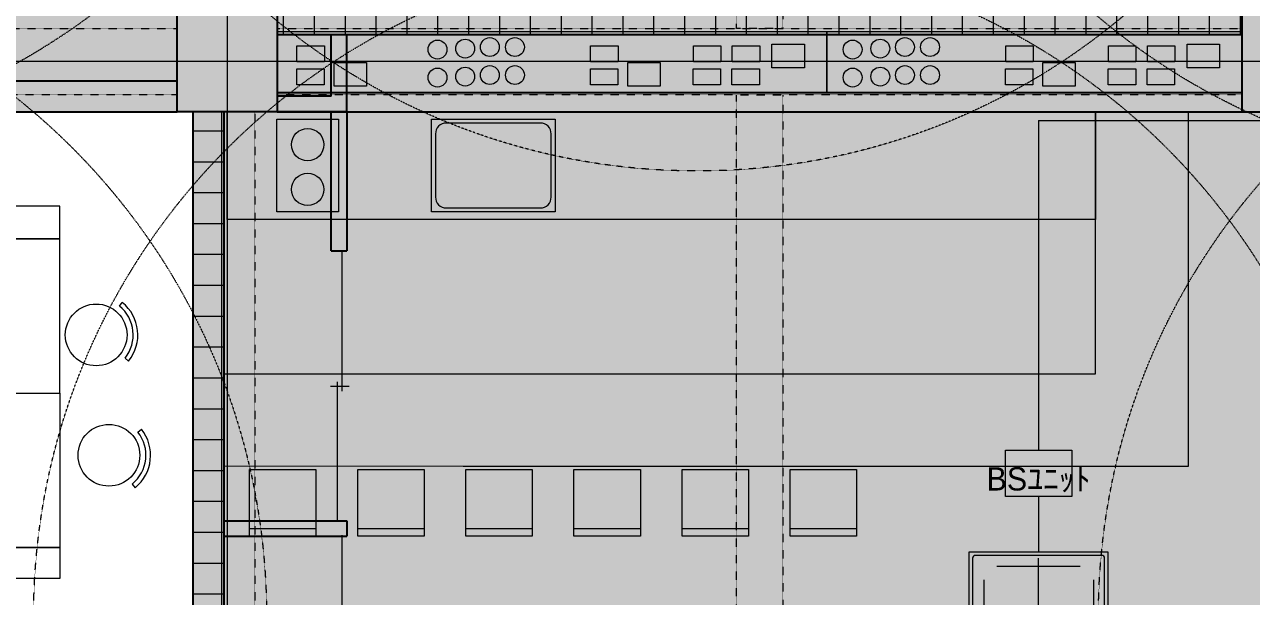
# Model space of a CAD drawing. Header units: millimetres. Extents: x -376000 to 292178, y -193032 to 188048.
# Drawn here: x -284079 to -276128, y 60384 to 64089 of the extents above; entities that cross this region are included whole.
import ezdxf

# ---------------------------------------------------------------- set-up
doc = ezdxf.new("R2010")
doc.units = ezdxf.units.MM
for name, pattern in [('VW-01 短破線', [2.116125, 1.058062, -1.058062]), ('ラインタイプ-1', [2.116531, 1.058062, -1.058469]), ('ラインタイプ-28', [1.058161, 0.705383, -0.352778]), ('ラインタイプ-6', [5.291531, 3.175, -1.058062, 0.352704, -0.705764]), ('短破線', [2.116125, 1.058062, -1.058062])]:
    doc.linetypes.add(name, pattern=pattern)
for name, color, linetype, lineweight, true_color in [('02_0.25', 1, 'Continuous', 25, 0xff0000), ('02_線種-添景（家具・植栽)', 7, '短破線', 13, 0x555555), ('03_0.15', 7, 'Continuous', 15, 0x990099), ('05_0.05点線', 9, 'ラインタイプ-28', 5, 0x808080), ('06一点鎖線', 7, 'ラインタイプ-6', 9, 0x9999ff), ('08_ハッチ・色', 7, 'Continuous', 5, 0x888888)]:
    doc.layers.add(name, color=color, linetype=linetype, lineweight=lineweight, true_color=true_color)
for name, color, linetype, lineweight in [('07_文字・記号', 7, 'Continuous', 9), ('_什器 (2D)', 7, 'Continuous', 5), ('_塗（エリア） (2D)', 7, 'Continuous', 5), ('_塗（壁） (2D)', 7, 'Continuous', 5), ('_天井プロット (2D)', 7, 'Continuous', 5), ('_平面図(既存部) (2D)', 7, 'Continuous', 5), ('_平面図（新設） (2D)', 7, 'Continuous', 5), ('_梁 (2D)', 7, 'Continuous', 5), ('_給排水ガス (2D)', 7, 'Continuous', 5), ('_解体部 (2D)', 7, 'Continuous', 5)]:
    doc.layers.add(name, color=color, linetype=linetype, lineweight=lineweight)
doc.styles.add('ＭＳ Ｐゴシック', font='MS PGothic.ttf')
pattern_1 = [(0, (0, 0), (1e-14, 200), []), (90, (8e-15, 133.33), (200, 0), [])]

# ---------------------------------------------------------------- blocks, each defined once
blk = doc.blocks.new('給排水ガス (2D)')
at = {"layer": '07_文字・記号', "color": 5, "lineweight": 18, "true_color": 0x0000ff}
for p, q in [((-277507.9, 63467.6), (-268507.9, 63467.6)), ((-277507.9, 63467.6), (-277507.9, 61330.7)), ((-277507.9, 61030.7), (-277507.9, 60672.5))]:
    blk.add_line(p, q, dxfattribs=at)
blk = doc.blocks.new('塗（エリア） (2D)')
at = {"layer": '08_ハッチ・色', "linetype": 'Continuous', "lineweight": 0, "true_color": 0xffa264, "transparency": 33554636}
for points in [[(-293765.8, 71098.6), (-293765.8, 66064.9), (-293765.8, 66064.9), (-293765.8, 64101.8), (-289665.8, 64101.8), (-289665.8, 63623.6), (-282765.8, 63623.6), (-282765.8, 71098.6)], [(-282765.8, 71098.6), (-271765.8, 71098.6), (-271776.8, 67761.5), (-274079.8, 67761.5), (-274068.8, 63583.6), (-282765.8, 63583.6)], [(-282885.8, 63583.6), (-268715.8, 63583.6), (-268715.8, 56613.6), (-282885.8, 56613.6)]]:
    blk.add_hatch(color=21, dxfattribs=at).paths.add_polyline_path(points)
blk = doc.blocks.new('グループ-996')
at = {"layer": '02_線種-添景（家具・植栽)', "color": 7, "linetype": 'Continuous', "lineweight": 13}
for p, q in [((-285410.9, 62460.1), (-285421.8, 62488)), ((-285546.2, 62148.8), (-285574.1, 62137.8))]:
    blk.add_line(p, q, dxfattribs=at)
blk.add_circle((-285322.9, 62236.8), 200, dxfattribs=at)
for radius in [270, 240]:
    blk.add_arc((-285322.9, 62236.8), radius, 111.49458, 201.49458, dxfattribs=at)
blk = doc.blocks.new('グループ-997')
at = {"layer": '02_線種-添景（家具・植栽)', "color": 7, "linetype": 'Continuous', "lineweight": 13}
for p, q in [((-283464.3, 62265.2), (-283445.5, 62288.6)), ((-283427.5, 61927.8), (-283404.1, 61909))]:
    blk.add_line(p, q, dxfattribs=at)
blk.add_circle((-283614.6, 62078.1), 200, dxfattribs=at)
for radius in [240, 270]:
    blk.add_arc((-283614.6, 62078.1), radius, 321.21353, 51.21353, dxfattribs=at)
blk = doc.blocks.new('グループ-998')
at = {"layer": '02_線種-添景（家具・植栽)', "color": 7, "linetype": 'Continuous', "lineweight": 13}
for p, q in [((-285494, 61466), (-285512.8, 61489.4)), ((-285530.8, 61128.6), (-285554.2, 61109.8))]:
    blk.add_line(p, q, dxfattribs=at)
blk.add_circle((-285343.7, 61278.9), 200, dxfattribs=at)
for radius in [270, 240]:
    blk.add_arc((-285343.7, 61278.9), radius, 128.78647, 218.78647, dxfattribs=at)
blk = doc.blocks.new('グループ-999')
at = {"layer": '02_線種-添景（家具・植栽)', "color": 7, "linetype": 'Continuous', "lineweight": 13}
for p, q in [((-283344.9, 61448.8), (-283321.5, 61467.6)), ((-283381.7, 61111.4), (-283362.9, 61088))]:
    blk.add_line(p, q, dxfattribs=at)
blk.add_circle((-283532, 61298.5), 200, dxfattribs=at)
for radius in [270, 240]:
    blk.add_arc((-283532, 61298.5), radius, 308.78647, 38.78647, dxfattribs=at)
blk = doc.blocks.new('グループ-1000')
at = {"layer": '02_線種-添景（家具・植栽)', "color": 7, "linetype": 'Continuous', "lineweight": 13}
blk.add_line((-284590.1, 60538.7), (-284590.1, 60539.5), dxfattribs=at)
at = {"layer": '02_線種-添景（家具・植栽)', "color": 7, "linetype": 'Continuous', "lineweight": 13, "flags": 128}
for points in [[(-285050, 62700), (-283850, 62700), (-283850, 62911.5), (-285050, 62911.5)], [(-284450, 62700), (-285050, 62700), (-285050, 61700), (-284450, 61700)], [(-283850, 62700), (-284450, 62700), (-284450, 61700), (-283850, 61700)], [(-284450, 60700), (-285050, 60700), (-285050, 61700), (-284450, 61700)], [(-283850, 60700), (-284450, 60700), (-284450, 61700), (-283850, 61700)], [(-285050, 60700), (-283850, 60700), (-283850, 60500.1), (-285050, 60500.1)]]:
    blk.add_lwpolyline(points, close=True, dxfattribs=at)
at = {"layer": '02_線種-添景（家具・植栽)', "color": 7}
for name in ['グループ-996', 'グループ-997', 'グループ-998', 'グループ-999']:
    blk.add_blockref(name, (0, 0), dxfattribs=at)
blk = doc.blocks.new('グループ-1107')
at = {"layer": '02_線種-添景（家具・植栽)', "color": 7, "linetype": 'Continuous', "lineweight": 13}
blk.add_line((-281918.3, 60823.1), (-281488.3, 60823.1), dxfattribs=at)
at = {"layer": '02_線種-添景（家具・植栽)', "color": 7, "linetype": 'Continuous', "lineweight": 13, "flags": 128}
blk.add_lwpolyline([(-281488.3, 60775.4), (-281918.3, 60775.4), (-281918.3, 61205.4), (-281488.3, 61205.4)], close=True, dxfattribs=at)
blk = doc.blocks.new('グループ-1108')
at = {"layer": '02_線種-添景（家具・植栽)', "color": 7, "linetype": 'Continuous', "lineweight": 13}
blk.add_line((-281218.3, 60823.1), (-280788.3, 60823.1), dxfattribs=at)
at = {"layer": '02_線種-添景（家具・植栽)', "color": 7, "linetype": 'Continuous', "lineweight": 13, "flags": 128}
blk.add_lwpolyline([(-280788.3, 60775.4), (-281218.3, 60775.4), (-281218.3, 61205.4), (-280788.3, 61205.4)], close=True, dxfattribs=at)
blk = doc.blocks.new('グループ-1109')
at = {"layer": '02_線種-添景（家具・植栽)', "color": 7, "linetype": 'Continuous', "lineweight": 13}
blk.add_line((-280518.3, 60823.1), (-280088.3, 60823.1), dxfattribs=at)
at = {"layer": '02_線種-添景（家具・植栽)', "color": 7, "linetype": 'Continuous', "lineweight": 13, "flags": 128}
blk.add_lwpolyline([(-280088.3, 60775.4), (-280518.3, 60775.4), (-280518.3, 61205.4), (-280088.3, 61205.4)], close=True, dxfattribs=at)
blk = doc.blocks.new('グループ-1110')
at = {"layer": '02_線種-添景（家具・植栽)', "color": 7, "linetype": 'Continuous', "lineweight": 13}
blk.add_line((-279818.3, 60823.1), (-279388.3, 60823.1), dxfattribs=at)
at = {"layer": '02_線種-添景（家具・植栽)', "color": 7, "linetype": 'Continuous', "lineweight": 13, "flags": 128}
blk.add_lwpolyline([(-279388.3, 60775.4), (-279818.3, 60775.4), (-279818.3, 61205.4), (-279388.3, 61205.4)], close=True, dxfattribs=at)
blk = doc.blocks.new('グループ-1111')
at = {"layer": '02_線種-添景（家具・植栽)', "color": 7, "linetype": 'Continuous', "lineweight": 13}
blk.add_line((-282621.3, 60823.1), (-282191.3, 60823.1), dxfattribs=at)
at = {"layer": '02_線種-添景（家具・植栽)', "color": 7, "linetype": 'Continuous', "lineweight": 13, "flags": 128}
blk.add_lwpolyline([(-282191.3, 60775.4), (-282621.3, 60775.4), (-282621.3, 61205.4), (-282191.3, 61205.4)], close=True, dxfattribs=at)
blk = doc.blocks.new('グループ-1112')
at = {"layer": '02_線種-添景（家具・植栽)', "color": 7, "linetype": 'Continuous', "lineweight": 13, "flags": 128}
blk.add_lwpolyline([(-281440.9, 62875.4), (-281440.9, 63475.4), (-280640.9, 63475.4), (-280640.9, 62875.4)], close=True, dxfattribs=at)
blk.add_lwpolyline([(-281415.9, 62970.4, 0.414214), (-281345.9, 62900.4), (-280735.9, 62900.4, 0.414214), (-280665.9, 62970.4), (-280665.9, 63380.4, 0.414214), (-280735.9, 63450.4), (-281345.9, 63450.4, 0.414214), (-281415.9, 63380.4)], format="xyb", close=True, dxfattribs=at)
blk = doc.blocks.new('グループ-1113')
at = {"layer": '02_線種-添景（家具・植栽)', "color": 7, "linetype": 'Continuous', "lineweight": 13, "flags": 128}
blk.add_lwpolyline([(-282443.9, 62876.4), (-282443.9, 63476.4), (-282043.9, 63476.4), (-282043.9, 62876.4)], close=True, dxfattribs=at)
at = {"layer": '02_線種-添景（家具・植栽)', "color": 7, "linetype": 'Continuous', "lineweight": 13}
for centre in [(-282243.9, 63310.6), (-282243.9, 63020.6)]:
    blk.add_circle(centre, 104.7, dxfattribs=at)
blk = doc.blocks.new('グループ-1114')
at = {"layer": '02_線種-添景（家具・植栽)', "color": 7, "linetype": 'Continuous', "lineweight": 13}
blk.add_line((-279118.3, 60823.1), (-278688.3, 60823.1), dxfattribs=at)
at = {"layer": '02_線種-添景（家具・植栽)', "color": 7, "linetype": 'Continuous', "lineweight": 13, "flags": 128}
blk.add_lwpolyline([(-278688.3, 60775.4), (-279118.3, 60775.4), (-279118.3, 61205.4), (-278688.3, 61205.4)], close=True, dxfattribs=at)
blk = doc.blocks.new('グループ-1121')
at = {"layer": '02_線種-添景（家具・植栽)', "color": 7, "linetype": 'Continuous', "lineweight": 13}
blk.add_line((-281918.3, 60823.1), (-281488.3, 60823.1), dxfattribs=at)
at = {"layer": '02_線種-添景（家具・植栽)', "color": 7, "linetype": 'Continuous', "lineweight": 13, "flags": 128}
blk.add_lwpolyline([(-281488.3, 60775.4), (-281918.3, 60775.4), (-281918.3, 61205.4), (-281488.3, 61205.4)], close=True, dxfattribs=at)
blk = doc.blocks.new('グループ-1122')
at = {"layer": '02_線種-添景（家具・植栽)', "color": 7, "linetype": 'Continuous', "lineweight": 13}
blk.add_line((-281218.3, 60823.1), (-280788.3, 60823.1), dxfattribs=at)
at = {"layer": '02_線種-添景（家具・植栽)', "color": 7, "linetype": 'Continuous', "lineweight": 13, "flags": 128}
blk.add_lwpolyline([(-280788.3, 60775.4), (-281218.3, 60775.4), (-281218.3, 61205.4), (-280788.3, 61205.4)], close=True, dxfattribs=at)
blk = doc.blocks.new('グループ-1123')
at = {"layer": '02_線種-添景（家具・植栽)', "color": 7, "linetype": 'Continuous', "lineweight": 13}
blk.add_line((-280518.3, 60823.1), (-280088.3, 60823.1), dxfattribs=at)
at = {"layer": '02_線種-添景（家具・植栽)', "color": 7, "linetype": 'Continuous', "lineweight": 13, "flags": 128}
blk.add_lwpolyline([(-280088.3, 60775.4), (-280518.3, 60775.4), (-280518.3, 61205.4), (-280088.3, 61205.4)], close=True, dxfattribs=at)
blk = doc.blocks.new('グループ-1124')
at = {"layer": '02_線種-添景（家具・植栽)', "color": 7, "linetype": 'Continuous', "lineweight": 13}
blk.add_line((-279818.3, 60823.1), (-279388.3, 60823.1), dxfattribs=at)
at = {"layer": '02_線種-添景（家具・植栽)', "color": 7, "linetype": 'Continuous', "lineweight": 13, "flags": 128}
blk.add_lwpolyline([(-279388.3, 60775.4), (-279818.3, 60775.4), (-279818.3, 61205.4), (-279388.3, 61205.4)], close=True, dxfattribs=at)
blk = doc.blocks.new('グループ-1125')
at = {"layer": '02_線種-添景（家具・植栽)', "color": 7, "linetype": 'Continuous', "lineweight": 13}
blk.add_line((-282621.3, 60823.1), (-282191.3, 60823.1), dxfattribs=at)
at = {"layer": '02_線種-添景（家具・植栽)', "color": 7, "linetype": 'Continuous', "lineweight": 13, "flags": 128}
blk.add_lwpolyline([(-282191.3, 60775.4), (-282621.3, 60775.4), (-282621.3, 61205.4), (-282191.3, 61205.4)], close=True, dxfattribs=at)
blk = doc.blocks.new('グループ-1126')
at = {"layer": '02_線種-添景（家具・植栽)', "color": 7, "linetype": 'Continuous', "lineweight": 13, "flags": 128}
blk.add_lwpolyline([(-281440.9, 62875.4), (-281440.9, 63475.4), (-280640.9, 63475.4), (-280640.9, 62875.4)], close=True, dxfattribs=at)
blk.add_lwpolyline([(-281415.9, 62970.4, 0.414214), (-281345.9, 62900.4), (-280735.9, 62900.4, 0.414214), (-280665.9, 62970.4), (-280665.9, 63380.4, 0.414214), (-280735.9, 63450.4), (-281345.9, 63450.4, 0.414214), (-281415.9, 63380.4)], format="xyb", close=True, dxfattribs=at)
blk = doc.blocks.new('グループ-1127')
at = {"layer": '02_線種-添景（家具・植栽)', "color": 7, "linetype": 'Continuous', "lineweight": 13, "flags": 128}
blk.add_lwpolyline([(-282443.9, 62876.4), (-282443.9, 63476.4), (-282043.9, 63476.4), (-282043.9, 62876.4)], close=True, dxfattribs=at)
at = {"layer": '02_線種-添景（家具・植栽)', "color": 7, "linetype": 'Continuous', "lineweight": 13}
for centre in [(-282243.9, 63310.6), (-282243.9, 63020.6)]:
    blk.add_circle(centre, 104.7, dxfattribs=at)
blk = doc.blocks.new('グループ-1128')
at = {"layer": '02_線種-添景（家具・植栽)', "color": 7, "linetype": 'Continuous', "lineweight": 13}
blk.add_line((-279118.3, 60823.1), (-278688.3, 60823.1), dxfattribs=at)
at = {"layer": '02_線種-添景（家具・植栽)', "color": 7, "linetype": 'Continuous', "lineweight": 13, "flags": 128}
blk.add_lwpolyline([(-278688.3, 60775.4), (-279118.3, 60775.4), (-279118.3, 61205.4), (-278688.3, 61205.4)], close=True, dxfattribs=at)
blk = doc.blocks.new('什器 (2D)')
at = {"layer": '02_線種-添景（家具・植栽)', "color": 7, "linetype": 'Continuous', "lineweight": 13, "flags": 128}
for points in [[(-282440.8, 64043.6), (-278880.6, 64043.6), (-278880.6, 63643.6), (-282440.8, 63643.6)], [(-282440.8, 64043.6), (-278880.6, 64043.6), (-278880.6, 63643.6), (-282440.8, 63643.6)], [(-278880.6, 64043.6), (-276190.8, 64043.6), (-276190.8, 63643.6), (-278880.6, 63643.6)], [(-278880.6, 64043.6), (-276190.8, 64043.6), (-276190.8, 63643.6), (-278880.6, 63643.6)], [(-277139, 63525.2), (-276539, 63525.2), (-276539, 61225.2), (-281236.9, 61225.2), (-282785.8, 61228.7), (-282785.8, 61825.2), (-280636.9, 61825.2), (-277139, 61825.2)], [(-277139, 62825.2), (-282765.8, 62825.2), (-282765.8, 63525.2), (-277139, 63525.2)]]:
    blk.add_lwpolyline(points, close=True, dxfattribs=at)
at = {"layer": '02_線種-添景（家具・植栽)', "color": 7, "linetype": 'Continuous', "lineweight": 13, "transparency": 33554687, "flags": 128}
for points in [[(-282313.5, 63848), (-282313.5, 63950.9), (-282135.3, 63950.9), (-282135.3, 63848)], [(-280410.3, 63848), (-280410.3, 63950.9), (-280232.2, 63950.9), (-280232.2, 63848)], [(-279744.6, 63848), (-279744.6, 63950.9), (-279566.5, 63950.9), (-279566.5, 63848)], [(-279492.7, 63848), (-279492.7, 63950.9), (-279314.6, 63950.9), (-279314.6, 63848)], [(-279024.8, 63807.6), (-279235.3, 63807.6), (-279235.3, 63961.5), (-279024.8, 63961.5)], [(-277720.5, 63848), (-277720.5, 63950.9), (-277542.3, 63950.9), (-277542.3, 63848)], [(-277054.8, 63848), (-277054.8, 63950.9), (-276876.6, 63950.9), (-276876.6, 63848)], [(-276802.9, 63848), (-276802.9, 63950.9), (-276624.7, 63950.9), (-276624.7, 63848)], [(-276334.9, 63807.6), (-276545.5, 63807.6), (-276545.5, 63961.5), (-276334.9, 63961.5)], [(-281862.8, 63689), (-282073.3, 63689), (-282073.3, 63842.9), (-281862.8, 63842.9)], [(-279959.6, 63689), (-280170.2, 63689), (-280170.2, 63842.9), (-279959.6, 63842.9)], [(-277269.8, 63689), (-277480.3, 63689), (-277480.3, 63842.9), (-277269.8, 63842.9)], [(-282315.3, 63698.5), (-282315.3, 63801.3), (-282137.2, 63801.3), (-282137.2, 63698.5)], [(-280412.2, 63698.5), (-280412.2, 63801.3), (-280234, 63801.3), (-280234, 63698.5)], [(-279746.5, 63698.5), (-279746.5, 63801.3), (-279568.3, 63801.3), (-279568.3, 63698.5)], [(-279494.6, 63698.5), (-279494.6, 63801.3), (-279316.4, 63801.3), (-279316.4, 63698.5)], [(-277722.3, 63698.5), (-277722.3, 63801.3), (-277544.2, 63801.3), (-277544.2, 63698.5)], [(-277056.6, 63698.5), (-277056.6, 63801.3), (-276878.5, 63801.3), (-276878.5, 63698.5)], [(-276804.7, 63698.5), (-276804.7, 63801.3), (-276626.6, 63801.3), (-276626.6, 63698.5)]]:
    blk.add_lwpolyline(points, close=True, dxfattribs=at)
at = {"layer": '02_線種-添景（家具・植栽)', "color": 7, "linetype": 'Continuous', "lineweight": 13, "transparency": 33554687}
for centre in [(-281063.4, 63942.7), (-280901, 63942.7), (-278373.6, 63942.7), (-278211.2, 63942.7), (-281402.6, 63926.5), (-281223.4, 63932.7), (-278712.7, 63926.5), (-278533.6, 63932.7), (-281402.6, 63745.1), (-281223.4, 63751.3), (-281063.4, 63761.3), (-280901, 63761.3), (-278712.7, 63745.1), (-278533.6, 63751.3), (-278373.6, 63761.3), (-278211.2, 63761.3)]:
    blk.add_circle(centre, 61.2, dxfattribs=at)
at = {"layer": '02_線種-添景（家具・植栽)', "color": 7}
for name in ['グループ-1113', 'グループ-1127', 'グループ-1112', 'グループ-1126', 'グループ-1000', 'グループ-1111', 'グループ-1125', 'グループ-1107', 'グループ-1121', 'グループ-1108', 'グループ-1122', 'グループ-1109', 'グループ-1123', 'グループ-1110', 'グループ-1124', 'グループ-1114', 'グループ-1128']:
    blk.add_blockref(name, (0, 0), dxfattribs=at)
blk = doc.blocks.new('塗（壁） (2D)')
at = {"layer": '08_ハッチ・色', "linetype": 'Continuous', "lineweight": 0}
blk.add_hatch(color=120, dxfattribs=at).paths.add_polyline_path([(-282440.8, 63523.6), (-282440.8, 63648.6), (-276190.8, 63648.6), (-276190.8, 63523.6)])
at = {"layer": '08_ハッチ・色', "color": 253, "true_color": 0xaaaaaa}
for points in [[(-283090.8, 63523.6), (-282440.8, 63523.6), (-283090.8, 64173.6), (-282440.8, 64173.6)], [(-276190.8, 63523.6), (-275540.8, 63523.6), (-276190.8, 64173.6), (-275540.8, 64173.6)], [(-289090.8, 63523.6), (-283090.8, 63523.6), (-289090.8, 63723.6), (-283090.8, 63723.6)], [(-282785.8, 57173.6), (-282785.8, 63523.6), (-282985.8, 57173.6), (-282985.8, 63523.6)]]:
    blk.add_solid(points, dxfattribs=at)
blk = doc.blocks.new('平面図(既存部) (2D)')
at = {"layer": '02_0.25'}
for p, q in [((-283090.756, 63523.559), (-283090.756, 64173.559)), ((-282440.756, 64173.559), (-282440.756, 63523.559)), ((-276190.756, 64173.559), (-276190.756, 63523.559)), ((-289090.756, 63723.559), (-283090.756, 63723.559)), ((-289340.756, 63523.559), (-283090.756, 63523.559)), ((-282440.756, 63523.559), (-283090.756, 63523.559)), ((-282985.756, 57173.559), (-282985.756, 63523.559)), ((-282785.756, 57173.559), (-282785.756, 63523.559)), ((-276190.756, 63523.559), (-275540.756, 63523.559))]:
    blk.add_line(p, q, dxfattribs=at)
at = {"layer": '06一点鎖線'}
for p, q in [((-282765.756, 72935.684), (-282765.756, 54935.684)), ((-282765.756, 72935.684), (-282765.756, 54935.684)), ((-259082.078, 63848.559), (-303576.26, 63848.559)), ((-259082.078, 63848.559), (-303576.26, 63848.559))]:
    blk.add_line(p, q, dxfattribs=at)
blk = doc.blocks.new('解体部 (2D)')
at = {"layer": '08_ハッチ・色', "linetype": 'Continuous', "lineweight": 5, "true_color": 0x888888, "transparency": 33554687}
h = blk.add_hatch(dxfattribs=at)
h.set_pattern_fill('200角タイル', color=252, style=0, pattern_type=2)
h.set_pattern_definition(pattern_1)
h.paths.add_polyline_path([(-276190.756, 64023.559), (-282440.756, 64023.559), (-282440.756, 64173.559), (-276190.756, 64173.559)])
h = blk.add_hatch(dxfattribs=at)
h.set_pattern_fill('200角タイル', color=252, style=0, pattern_type=2)
h.set_pattern_definition(pattern_1)
h.paths.add_polyline_path([(-282785.756, 63523.559), (-282785.756, 57173.559), (-282985.756, 57173.559), (-282985.756, 63523.559)])
at = {"layer": '02_0.25'}
for p, q in [((-282440.756, 64023.559), (-276190.756, 64023.559)), ((-282090.756, 63623.559), (-282090.756, 64023.559)), ((-281990.756, 63523.559), (-281990.756, 64023.559)), ((-282090.756, 63623.559), (-282440.756, 63623.559)), ((-281990.756, 63523.559), (-282440.756, 63523.559)), ((-282090.756, 62623.559), (-282090.756, 63523.559)), ((-281990.756, 63523.559), (-281990.756, 62623.559)), ((-282090.756, 62623.559), (-281990.756, 62623.559)), ((-282785.756, 60873.559), (-281990.756, 60873.559)), ((-281990.756, 60873.559), (-281990.756, 60773.559)), ((-282785.756, 60773.559), (-281990.756, 60773.559))]:
    blk.add_line(p, q, dxfattribs=at)
at = {"layer": '03_0.15'}
for p, q in [((-282020.756, 61713.559), (-282020.756, 62623.559)), ((-281975.756, 61743.559), (-282095.756, 61743.559)), ((-282050.756, 60873.559), (-282050.756, 61773.559)), ((-282020.756, 59881.059), (-282020.756, 60781.059))]:
    blk.add_line(p, q, dxfattribs=at)
blk = doc.blocks.new('平面図（新設） (2D)')
at = {"layer": '02_0.25'}
for p, q in [((-282440.756, 63648.559), (-276190.756, 63648.559)), ((-282440.756, 63523.559), (-276190.756, 63523.559))]:
    blk.add_line(p, q, dxfattribs=at)
blk = doc.blocks.new('グループ-1166')
at = {"layer": '07_文字・記号', "linetype": 'Continuous', "lineweight": 0, "true_color": 0x02abea}
blk.add_hatch(color=140, dxfattribs=at).paths.add_polyline_path([(-450, 450), (450, 450), (450, -450), (-450, -450)])
at = {"layer": '07_文字・記号'}
for p, q in [((-427.7, 409.5), (-427.7, -409.5)), ((409.7, 427.5), (-409.7, 427.5)), ((0, -409.5), (0, 409.5)), ((427.7, -409.5), (427.7, 409.5)), ((270.1, 355.5), (-270.1, 355.5)), ((-355.6, 270), (-355.6, -270)), ((355.6, 270), (355.6, -270)), ((409.7, 0), (-409.7, 0)), ((270.1, -355.5), (-270.1, -355.5)), ((409.7, -427.5), (-409.7, -427.5))]:
    blk.add_line(p, q, dxfattribs=at)
at = {"layer": '07_文字・記号', "flags": 128}
blk.add_lwpolyline([(-450, 450), (450, 450), (450, -450), (-450, -450)], close=True, dxfattribs=at)
for points in [[(-409.7, 427.5, 0.198861), (-422.4, 422.3, 0.198934), (-427.7, 409.5)], [(-409.7, 427.5, 0.414132), (-427.7, 409.5), (-427.7, -409.5)], [(427.7, 409.5, 0.414296), (409.7, 427.5), (-409.7, 427.5)], [(427.7, 409.5, 0.198964), (422.4, 422.3, 0.198891), (409.7, 427.5)], [(409.7, -427.5, 0.414132), (427.7, -409.5), (427.7, 409.5)], [(-427.7, -409.5, 0.198964), (-422.4, -422.3, 0.198891), (-409.7, -427.5)], [(-427.7, -409.5, 0.198964), (-422.4, -422.3, 0.198891), (-409.7, -427.5)], [(-427.7, -409.5, 0.414296), (-409.7, -427.5), (409.7, -427.5)], [(409.7, -427.5, 0.198861), (422.4, -422.3, 0.198934), (427.7, -409.5)]]:
    blk.add_lwpolyline(points, format="xyb", dxfattribs=at)
at = {"layer": '07_文字・記号', "insert": (0, 237.6), "char_height": 1.51, "attachment_point": 2, "line_spacing_factor": 0.99804, "style": 'ＭＳ Ｐゴシック'}
blk.add_mtext('AC', dxfattribs=at)
blk = doc.blocks.new('シンボル-5')
at = {"layer": '07_文字・記号'}
blk.add_blockref('グループ-1166', (0, 0), dxfattribs=at)
blk = doc.blocks.new('グループ-1353')
at = {"layer": '07_文字・記号', "linetype": 'Continuous', "lineweight": 0, "true_color": 0x02abea, "transparency": 33554687}
blk.add_hatch(color=140, dxfattribs=at).paths.add_polyline_path([(-277292.9, 61330.7), (-277292.9, 61030.7), (-277722.9, 61030.7), (-277722.9, 61330.7)])
at = {"layer": '07_文字・記号', "color": 7, "linetype": 'Continuous', "lineweight": 5, "transparency": 33554687, "flags": 128}
blk.add_lwpolyline([(-277292.9, 61330.7), (-277292.9, 61030.7), (-277722.9, 61030.7), (-277722.9, 61330.7)], close=True, dxfattribs=at)
at = {"layer": '07_文字・記号', "color": 7, "insert": (-277507.9, 61220.8), "char_height": 150.76, "attachment_point": 2, "line_spacing_factor": 1.006498, "style": 'ＭＳ Ｐゴシック'}
blk.add_mtext('BSﾕﾆｯﾄ', dxfattribs=at)
blk = doc.blocks.new('天井プロット (2D)')
at = {"layer": '07_文字・記号', "color": 100, "linetype": 'VW-01 短破線', "true_color": 0x00ff3f}
for centre in [(-286215.8, 67598.6), (-279720, 67440), (-274347.5, 67424), (-286810.4, 60250), (-279720, 60250), (-272820, 60250)]:
    blk.add_circle(centre, 4300, dxfattribs=at)
at = {"layer": '07_文字・記号', "color": 7, "transparency": 33554687}
blk.add_blockref('グループ-1353', (0, 0), dxfattribs=at)
at = {"layer": '07_文字・記号', "color": 7}
blk.add_blockref('シンボル-5', (-277507.9, 60222.5), dxfattribs=at)
blk = doc.blocks.new('梁 (2D)')
at = {"layer": '05_0.05点線', "color": 7, "linetype": 'ラインタイプ-1', "flags": 128}
for points in [[(-279465.756, 70873.559), (-279165.756, 70873.559), (-279165.756, 64063.559), (-279465.756, 64063.559)], [(-283090.756, 64063.559), (-283090.756, 63633.559), (-289340.756, 63633.559), (-289340.756, 64063.559)], [(-276190.756, 64063.559), (-276190.756, 63633.559), (-282440.756, 63633.559), (-282440.756, 64063.559)], [(-279465.756, 63633.559), (-279165.756, 63633.559), (-279165.756, 56923.559), (-279465.756, 56923.559)], [(-282585.756, 57173.559), (-282985.756, 57173.559), (-282985.756, 63523.559), (-282585.756, 63523.559)]]:
    blk.add_lwpolyline(points, close=True, dxfattribs=at)

msp = doc.modelspace()

# ---------------------------------------------------------------- block references
at = {"layer": '_什器 (2D)'}
msp.add_blockref('什器 (2D)', (0, 0), dxfattribs=at)
at = {"layer": '_塗（エリア） (2D)'}
msp.add_blockref('塗（エリア） (2D)', (0, 0), dxfattribs=at)
at = {"layer": '_塗（壁） (2D)'}
msp.add_blockref('塗（壁） (2D)', (0, 0), dxfattribs=at)
at = {"layer": '_給排水ガス (2D)'}
msp.add_blockref('給排水ガス (2D)', (0, 0), dxfattribs=at)

# ---------------------------------------------------------------- next in the draw order: block references
at = {"layer": '_平面図(既存部) (2D)'}
msp.add_blockref('平面図(既存部) (2D)', (0, 0), dxfattribs=at)

# ---------------------------------------------------------------- next in the draw order: block references
at = {"layer": '_解体部 (2D)'}
msp.add_blockref('解体部 (2D)', (0, 0), dxfattribs=at)

# ---------------------------------------------------------------- next in the draw order: block references
at = {"layer": '_平面図（新設） (2D)'}
msp.add_blockref('平面図（新設） (2D)', (0, 0), dxfattribs=at)

# ---------------------------------------------------------------- next in the draw order: block references
at = {"layer": '_天井プロット (2D)'}
msp.add_blockref('天井プロット (2D)', (0, 0), dxfattribs=at)

# ---------------------------------------------------------------- next in the draw order: block references
at = {"layer": '_梁 (2D)'}
msp.add_blockref('梁 (2D)', (0, 0), dxfattribs=at)

doc.saveas('drawing.dxf')
